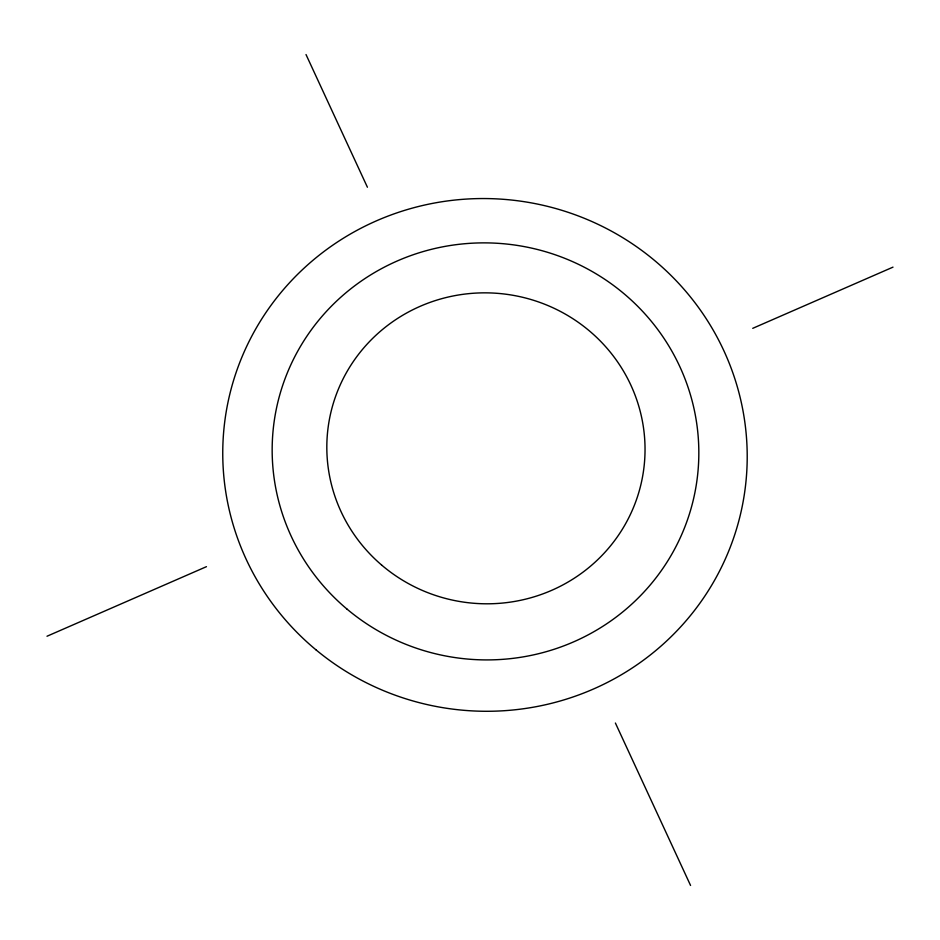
<?xml version="1.0" encoding="UTF-8"?>
<svg xmlns="http://www.w3.org/2000/svg" width="940" height="940" viewBox="0 0 940 940"><rect width="100%" height="100%" fill="white"/><g stroke="black" fill="none" stroke-linecap="round" stroke-linejoin="round"><path stroke-width="1.41" d="M47 636.239L206.459 566.667M752.74 328.33L893 267.136M306.017 54.555L367.411 187.225M615.394 723.025L690.559 885.445M316.146 649.975A262.354 256.244 8.2 0 0 743.164 501.455A262.354 256.244 8.2 0 0 395.634 213.309A262.354 256.244 8.2 0 0 316.146 649.975M381.546 564.975A159.189 155.405 8.2 0 0 642.114 479.036A159.189 155.405 8.2 0 0 434.127 300.976A159.189 155.405 8.2 0 0 381.546 564.975M346.895 609.002A213.439 208.422 8.2 0 0 695.248 490.821A213.439 208.422 8.2 0 0 414.329 254.352A213.439 208.422 8.2 0 0 346.895 609.002"/></g></svg>
